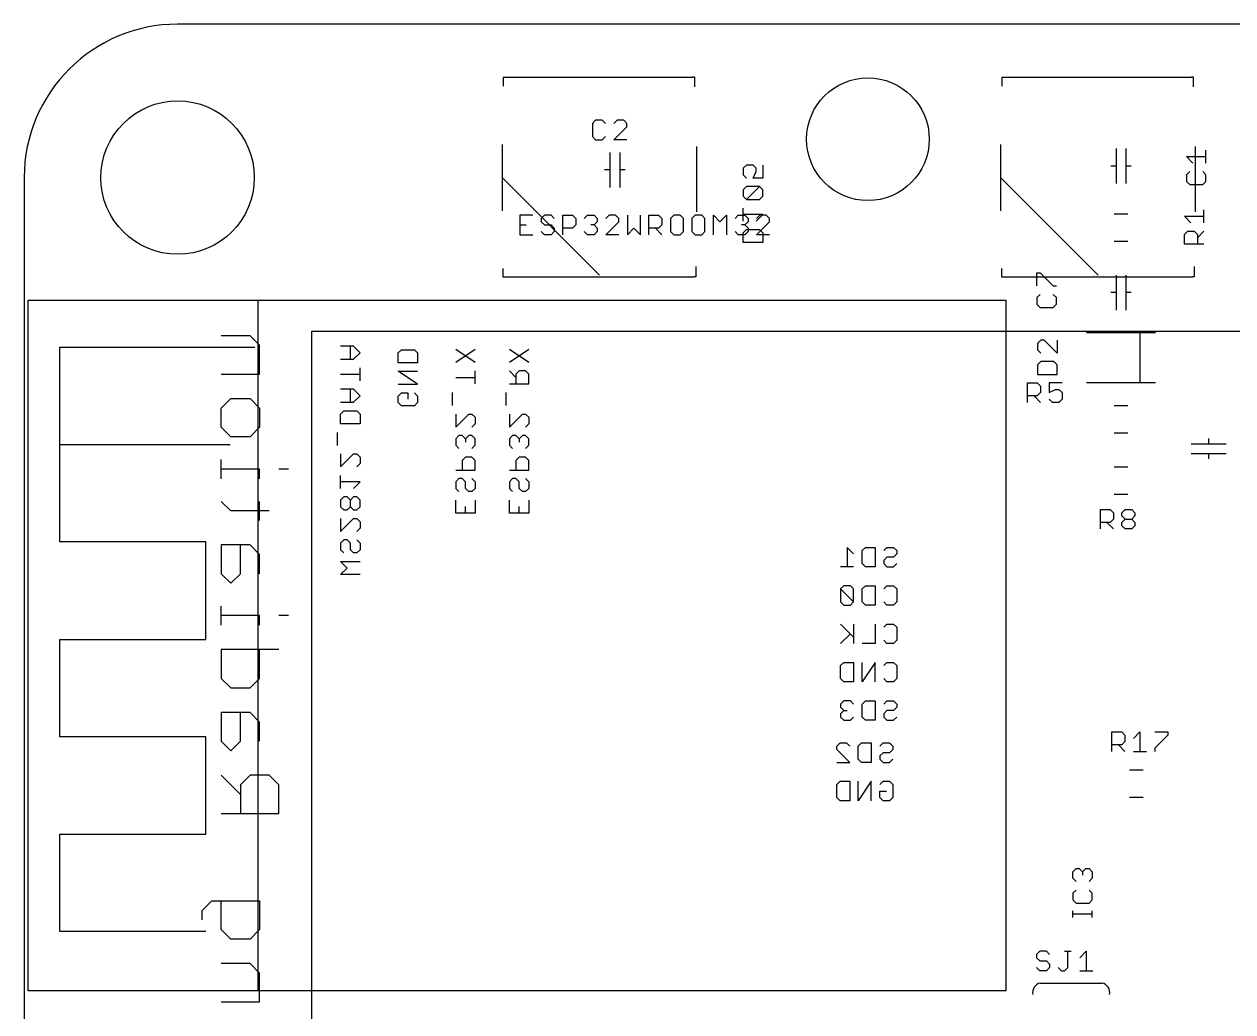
# Model space of a CAD drawing. Extents: x 0 to 95, y -1 to 85.
# Drawn here: x 0 to 31.51, y 59.25 to 85 of the extents above; entities that cross this region are included whole.
import ezdxf

# ---------------------------------------------------------------- set-up
doc = ezdxf.new("R2010")
doc.units = 0
for name, color, linetype in [('20', 178, 'CONTINUOUS'), ('21', 251, 'CONTINUOUS'), ('22', 251, 'CONTINUOUS'), ('25', 251, 'CONTINUOUS'), ('26', 251, 'CONTINUOUS')]:
    doc.layers.add(name, color=color, linetype=linetype)

msp = doc.modelspace()

# ---------------------------------------------------------------- linework, layer by layer
at = {"layer": '20'}
for p, q in [((91, 85), (4, 85)), ((0, 81), (0, 9))]:
    msp.add_line(p, q, dxfattribs=at)
for centre, radius in [((22, 82), 1.6), ((4, 81), 2)]:
    msp.add_circle(centre, radius, dxfattribs=at)
msp.add_arc((4, 81), 4, 90, 180, dxfattribs=at)
at = {"layer": '21'}
for p, q in [((15.273, 81.6572), (15.273, 81.2)), ((15.527, 81.6572), (15.527, 81.2)), ((28.473, 81.7572), (28.473, 81.3)), ((28.727, 81.7572), (28.727, 81.3)), ((15.273, 81.2), (15.1333, 81.2)), ((15.273, 81.2), (15.273, 80.7428)), ((15.527, 81.2), (15.527, 80.7428)), ((15.6667, 81.2), (15.527, 81.2)), ((28.473, 81.3), (28.3333, 81.3)), ((28.473, 81.3), (28.473, 80.8428)), ((28.727, 81.3), (28.727, 80.8428)), ((28.8667, 81.3), (28.727, 81.3)), ((28.4222, 80.0556), (28.7778, 80.0556)), ((28.4222, 79.3444), (28.7778, 79.3444)), ((28.473, 78.4572), (28.473, 78)), ((28.727, 78.4572), (28.727, 78)), ((28.473, 78), (28.3333, 78)), ((28.473, 78), (28.473, 77.5428)), ((28.727, 78), (28.727, 77.5428)), ((28.8667, 78), (28.727, 78)), ((0.1, 59.8), (0.1, 77.8)), ((0.1, 77.8), (6.1, 77.8)), ((6.1, 77.8), (25.6, 77.8)), ((6.1, 59.8), (6.1, 77.8)), ((25.6, 59.8), (25.6, 77.8)), ((29.1, 76.95), (27.7, 76.95)), ((29.5, 76.95), (29.1, 76.95)), ((29.1, 75.65), (29.1, 76.95)), ((0.93, 74.04), (0.93, 76.58)), ((0.93, 76.58), (6.01, 76.58)), ((29.1, 75.65), (27.7, 75.65)), ((29.5, 75.65), (29.1, 75.65)), ((28.4222, 75.0556), (28.7778, 75.0556)), ((28.4222, 74.3444), (28.7778, 74.3444)), ((30.4252, 74.0614), (30.8824, 74.0614)), ((30.8824, 74.2011), (30.8824, 74.0614)), ((30.8824, 74.0614), (31.3396, 74.0614)), ((0.93, 71.5), (0.93, 74.04)), ((0.93, 74.04), (5.375, 74.04)), ((30.4252, 73.8074), (30.8824, 73.8074)), ((30.8824, 73.8074), (31.3396, 73.8074)), ((30.8824, 73.8074), (30.8824, 73.6677)), ((28.4222, 73.4556), (28.7778, 73.4556)), ((28.4222, 72.7444), (28.7778, 72.7444)), ((4.74, 71.5), (0.93, 71.5)), ((4.74, 68.96), (4.74, 71.5)), ((0.93, 66.42), (0.93, 68.96)), ((0.93, 68.96), (4.74, 68.96)), ((4.74, 66.42), (0.93, 66.42)), ((4.74, 63.88), (4.74, 66.42)), ((28.8222, 65.5556), (29.1778, 65.5556)), ((28.8222, 64.8444), (29.1778, 64.8444)), ((0.93, 61.34), (0.93, 63.88)), ((0.93, 63.88), (4.74, 63.88)), ((4.74, 61.34), (0.93, 61.34)), ((26.5, 60), (28.1, 60)), ((6.1, 59.8), (0.1, 59.8)), ((25.6, 59.8), (6.1, 59.8))]:
    msp.add_line(p, q, dxfattribs=at)
for centre, start, end in [((26.55, 59.75), 101.3099, 191.3099), ((28.05, 59.75), 348.6901, 78.6901)]:
    msp.add_arc(centre, 0.255, start, end, dxfattribs=at)
at = {"layer": '22'}
for p, q in [((17.4384, 83.6111), (12.4879, 83.6111)), ((12.4879, 83.6111), (12.4879, 83.38)), ((17.4892, 83.6162), (17.4384, 83.6162)), ((17.4384, 83.6162), (17.4384, 83.6111)), ((17.4892, 83.3622), (17.4892, 83.6162)), ((30.4384, 83.6111), (25.4879, 83.6111)), ((25.4879, 83.6111), (25.4879, 83.38)), ((30.4892, 83.6162), (30.4384, 83.6162)), ((30.4384, 83.6162), (30.4384, 83.6111)), ((30.4892, 83.3622), (30.4892, 83.6162)), ((12.46, 81.8636), (12.46, 81)), ((17.54, 80.111), (17.54, 81.8128)), ((25.46, 81.8636), (25.46, 81)), ((30.54, 80.111), (30.54, 81.8128)), ((12.46, 81), (12.46, 80.1364)), ((12.46, 81), (15, 78.46)), ((25.46, 81), (25.46, 80.1364)), ((25.46, 81), (28, 78.46)), ((12.4905, 78.4067), (12.4905, 78.6327)), ((17.5095, 78.681), (17.5095, 78.4092)), ((25.4905, 78.4067), (25.4905, 78.6327)), ((30.5095, 78.681), (30.5095, 78.4092)), ((17.4587, 78.4067), (12.4905, 78.4067)), ((17.5095, 78.4092), (17.4587, 78.4092)), ((17.4587, 78.4092), (17.4587, 78.4067)), ((30.4587, 78.4067), (25.4905, 78.4067)), ((30.5095, 78.4092), (30.4587, 78.4092)), ((30.4587, 78.4092), (30.4587, 78.4067)), ((7.5, 40), (7.5, 77)), ((7.5, 77), (87.6, 77)), ((5.8896, 76.8784), (5.1397, 76.8784)), ((6.1396, 76.6284), (5.8896, 76.8784)), ((6.1396, 75.8785), (6.1396, 76.6284)), ((8.5898, 76.6029), (8.2508, 76.6029)), ((8.505, 76.2639), (8.505, 76.6029)), ((8.7592, 76.4334), (8.5898, 76.6029)), ((8.2508, 76.2639), (8.5898, 76.2639)), ((8.5898, 76.2639), (8.7592, 76.4334)), ((9.7508, 76.4276), (9.8355, 76.5124)), ((9.7508, 76.1734), (9.7508, 76.4276)), ((9.8355, 76.5124), (10.1745, 76.5124)), ((10.1745, 76.5124), (10.2592, 76.4276)), ((10.2592, 76.4276), (10.2592, 76.1734)), ((11.7592, 76.18), (11.2508, 76.5189)), ((11.7592, 76.5189), (11.2508, 76.18)), ((13.1592, 76.18), (12.6508, 76.5189)), ((13.1592, 76.5189), (12.6508, 76.18)), ((8.7592, 75.7026), (8.7592, 76.0415)), ((10.2592, 76.1734), (9.7508, 76.1734)), ((10.2592, 75.6121), (9.7508, 75.9511)), ((9.7508, 75.9511), (10.2592, 75.9511)), ((11.7592, 75.6187), (11.7592, 75.9576)), ((12.8203, 75.7881), (12.6508, 75.9576)), ((12.905, 75.9576), (12.8203, 75.8729)), ((13.0745, 75.9576), (12.905, 75.9576)), ((13.1592, 75.8729), (13.0745, 75.9576)), ((5.1397, 75.8785), (6.1396, 75.8785)), ((8.2508, 75.8721), (8.7592, 75.8721)), ((11.2508, 75.7881), (11.7592, 75.7881)), ((12.8203, 75.8729), (12.8203, 75.6187)), ((13.1592, 75.6187), (13.1592, 75.8729)), ((8.5898, 75.4802), (8.2508, 75.4802)), ((8.505, 75.1413), (8.505, 75.4802)), ((8.7592, 75.3108), (8.5898, 75.4802)), ((9.7508, 75.6121), (10.2592, 75.6121)), ((9.7508, 75.305), (9.8355, 75.3898)), ((9.8355, 75.3898), (10.005, 75.3898)), ((10.005, 75.3898), (10.005, 75.2203)), ((10.1745, 75.3898), (10.2592, 75.305)), ((11.1661, 75.0573), (11.1661, 75.3963)), ((12.5661, 75.0573), (12.5661, 75.3963)), ((12.6508, 75.6187), (13.1592, 75.6187)), ((5.1397, 74.9913), (5.3897, 75.2412)), ((5.3897, 75.2412), (5.8896, 75.2412)), ((5.8896, 75.2412), (6.1396, 74.9913)), ((8.2508, 75.1413), (8.5898, 75.1413)), ((8.5898, 75.1413), (8.7592, 75.3108)), ((9.7508, 75.1355), (9.7508, 75.305)), ((9.8355, 75.0508), (9.7508, 75.1355)), ((10.1745, 75.0508), (9.8355, 75.0508)), ((10.2592, 75.1355), (10.1745, 75.0508)), ((10.2592, 75.305), (10.2592, 75.1355)), ((5.1397, 74.4913), (5.1397, 74.9913)), ((6.1396, 74.9913), (6.1396, 74.4913)), ((8.2508, 74.8342), (8.3355, 74.9189)), ((8.2508, 74.58), (8.2508, 74.8342)), ((8.3355, 74.9189), (8.6745, 74.9189)), ((8.6745, 74.9189), (8.7592, 74.8342)), ((8.7592, 74.8342), (8.7592, 74.58)), ((11.2508, 74.835), (11.2508, 74.496)), ((11.2508, 74.496), (11.5898, 74.835)), ((11.5898, 74.835), (11.6745, 74.835)), ((11.6745, 74.835), (11.7592, 74.7503)), ((11.7592, 74.7503), (11.7592, 74.5808)), ((12.6508, 74.835), (12.6508, 74.496)), ((12.6508, 74.496), (12.9898, 74.835)), ((12.9898, 74.835), (13.0745, 74.835)), ((13.0745, 74.835), (13.1592, 74.7503)), ((13.1592, 74.7503), (13.1592, 74.5808)), ((5.3897, 74.2413), (5.1397, 74.4913)), ((6.1396, 74.4913), (5.8896, 74.2413)), ((8.7592, 74.58), (8.2508, 74.58)), ((11.7592, 74.5808), (11.6745, 74.496)), ((13.1592, 74.5808), (13.0745, 74.496)), ((5.8896, 74.2413), (5.3897, 74.2413)), ((8.1661, 74.0187), (8.1661, 74.3576)), ((11.3355, 74.2737), (11.2508, 74.1889)), ((11.2508, 74.1889), (11.2508, 74.0195)), ((11.4203, 74.2737), (11.3355, 74.2737)), ((11.505, 74.1889), (11.4203, 74.2737)), ((11.5898, 74.2737), (11.505, 74.1889)), ((11.505, 74.1889), (11.505, 74.1042)), ((11.6745, 74.2737), (11.5898, 74.2737)), ((11.7592, 74.1889), (11.6745, 74.2737)), ((11.7592, 74.0195), (11.7592, 74.1889)), ((12.7355, 74.2737), (12.6508, 74.1889)), ((12.6508, 74.1889), (12.6508, 74.0195)), ((12.8203, 74.2737), (12.7355, 74.2737)), ((12.905, 74.1889), (12.8203, 74.2737)), ((12.9898, 74.2737), (12.905, 74.1889)), ((12.905, 74.1889), (12.905, 74.1042)), ((13.0745, 74.2737), (12.9898, 74.2737)), ((13.1592, 74.1889), (13.0745, 74.2737)), ((13.1592, 74.0195), (13.1592, 74.1889)), ((8.2508, 73.7963), (8.2508, 73.4573)), ((8.2508, 73.4573), (8.5898, 73.7963)), ((8.5898, 73.7963), (8.6745, 73.7963)), ((8.6745, 73.7963), (8.7592, 73.7116)), ((11.2508, 74.0195), (11.3355, 73.9347)), ((11.6745, 73.9347), (11.7592, 74.0195)), ((12.6508, 74.0195), (12.7355, 73.9347)), ((13.0745, 73.9347), (13.1592, 74.0195)), ((5.1397, 73.1499), (5.1397, 73.6498)), ((8.7592, 73.5421), (8.6745, 73.4573)), ((8.7592, 73.7116), (8.7592, 73.5421)), ((11.505, 73.7124), (11.4203, 73.6276)), ((11.4203, 73.6276), (11.4203, 73.3734)), ((11.6745, 73.7124), (11.505, 73.7124)), ((11.7592, 73.6276), (11.6745, 73.7124)), ((11.7592, 73.3734), (11.7592, 73.6276)), ((12.905, 73.7124), (12.8203, 73.6276)), ((12.8203, 73.6276), (12.8203, 73.3734)), ((13.0745, 73.7124), (12.905, 73.7124)), ((13.1592, 73.6276), (13.0745, 73.7124)), ((13.1592, 73.3734), (13.1592, 73.6276)), ((6.1396, 73.3999), (5.1397, 73.3999)), ((6.1396, 73.1499), (6.1396, 73.3999)), ((6.8896, 73.3999), (6.6396, 73.3999)), ((8.2508, 72.896), (8.2508, 73.235)), ((11.2508, 73.3734), (11.7592, 73.3734)), ((11.3355, 73.1511), (11.2508, 73.0663)), ((11.4203, 73.1511), (11.3355, 73.1511)), ((11.505, 73.0663), (11.4203, 73.1511)), ((11.6745, 73.1511), (11.7592, 73.0663)), ((12.6508, 73.3734), (13.1592, 73.3734)), ((12.7355, 73.1511), (12.6508, 73.0663)), ((12.8203, 73.1511), (12.7355, 73.1511)), ((12.905, 73.0663), (12.8203, 73.1511)), ((13.0745, 73.1511), (13.1592, 73.0663)), ((8.7592, 73.0655), (8.2508, 73.0655)), ((8.5898, 72.896), (8.7592, 73.0655)), ((11.2508, 73.0663), (11.2508, 72.8968)), ((11.2508, 72.8968), (11.3355, 72.8121)), ((11.505, 72.8968), (11.505, 73.0663)), ((11.5898, 72.8121), (11.505, 72.8968)), ((11.6745, 72.8121), (11.5898, 72.8121)), ((11.7592, 72.8968), (11.6745, 72.8121)), ((11.7592, 73.0663), (11.7592, 72.8968)), ((12.6508, 73.0663), (12.6508, 72.8968)), ((12.6508, 72.8968), (12.7355, 72.8121)), ((12.905, 72.8968), (12.905, 73.0663)), ((12.9898, 72.8121), (12.905, 72.8968)), ((13.0745, 72.8121), (12.9898, 72.8121)), ((13.1592, 72.8968), (13.0745, 72.8121)), ((13.1592, 73.0663), (13.1592, 72.8968)), ((5.3897, 72.3084), (5.1397, 72.5584)), ((6.1396, 72.0584), (6.1396, 72.5584)), ((8.3355, 72.6737), (8.2508, 72.5889)), ((8.2508, 72.5889), (8.2508, 72.4195)), ((8.4203, 72.6737), (8.3355, 72.6737)), ((8.505, 72.5889), (8.4203, 72.6737)), ((8.5898, 72.6737), (8.505, 72.5889)), ((8.505, 72.4195), (8.505, 72.5889)), ((8.6745, 72.6737), (8.5898, 72.6737)), ((8.7592, 72.5889), (8.6745, 72.6737)), ((8.7592, 72.4195), (8.7592, 72.5889)), ((11.2508, 72.2508), (11.2508, 72.5898)), ((11.7592, 72.5898), (11.7592, 72.2508)), ((12.6508, 72.2508), (12.6508, 72.5898)), ((13.1592, 72.5898), (13.1592, 72.2508)), ((6.3896, 72.3084), (5.3897, 72.3084)), ((8.2508, 72.4195), (8.3355, 72.3347)), ((8.3355, 72.3347), (8.4203, 72.3347)), ((8.4203, 72.3347), (8.505, 72.4195)), ((8.505, 72.4195), (8.5898, 72.3347)), ((8.5898, 72.3347), (8.6745, 72.3347)), ((8.6745, 72.3347), (8.7592, 72.4195)), ((11.7592, 72.2508), (11.2508, 72.2508)), ((11.505, 72.2508), (11.505, 72.4203)), ((13.1592, 72.2508), (12.6508, 72.2508)), ((12.905, 72.2508), (12.905, 72.4203)), ((8.2508, 72.1124), (8.2508, 71.7734)), ((8.2508, 71.7734), (8.5898, 72.1124)), ((8.5898, 72.1124), (8.6745, 72.1124)), ((8.6745, 72.1124), (8.7592, 72.0276)), ((8.7592, 71.8582), (8.6745, 71.7734)), ((8.7592, 72.0276), (8.7592, 71.8582)), ((8.3355, 71.5511), (8.2508, 71.4663)), ((8.4203, 71.5511), (8.3355, 71.5511)), ((8.505, 71.4663), (8.4203, 71.5511)), ((8.6745, 71.5511), (8.7592, 71.4663)), ((5.8896, 71.4212), (5.1397, 71.4212)), ((5.1397, 71.4212), (5.1397, 70.6713)), ((5.6397, 70.6713), (5.6397, 71.4212)), ((6.1396, 71.1712), (5.8896, 71.4212)), ((8.2508, 71.4663), (8.2508, 71.2968)), ((8.2508, 71.2968), (8.3355, 71.2121)), ((8.505, 71.2968), (8.505, 71.4663)), ((8.5898, 71.2121), (8.505, 71.2968)), ((8.7592, 71.2968), (8.6745, 71.2121)), ((8.7592, 71.4663), (8.7592, 71.2968)), ((21.6266, 71.1898), (21.4571, 71.3592)), ((21.4571, 71.3592), (21.4571, 70.8508)), ((21.8489, 71.2745), (21.9337, 71.3592)), ((21.8489, 70.9355), (21.8489, 71.2745)), ((21.9337, 71.3592), (22.1879, 71.3592)), ((22.1879, 71.3592), (22.1879, 70.8508)), ((22.4102, 71.2745), (22.495, 71.3592)), ((22.495, 71.3592), (22.6645, 71.3592)), ((22.6645, 71.3592), (22.7492, 71.2745)), ((22.7492, 71.2745), (22.7492, 71.1898)), ((6.1396, 70.6713), (6.1396, 71.1712)), ((8.4203, 70.8203), (8.2508, 70.9898)), ((8.2508, 70.9898), (8.7592, 70.9898)), ((8.6745, 71.2121), (8.5898, 71.2121)), ((21.9337, 70.8508), (21.8489, 70.9355)), ((22.495, 71.105), (22.4102, 71.0203)), ((22.4102, 71.0203), (22.4102, 70.9355)), ((22.4102, 70.9355), (22.495, 70.8508)), ((22.6645, 71.105), (22.495, 71.105)), ((22.7492, 71.1898), (22.6645, 71.105)), ((22.6645, 70.8508), (22.7492, 70.9355)), ((5.1397, 70.6713), (5.3897, 70.4213)), ((5.3897, 70.4213), (5.6397, 70.6713)), ((8.2508, 70.6508), (8.4203, 70.8203)), ((8.7592, 70.6508), (8.2508, 70.6508)), ((21.6266, 70.8508), (21.2876, 70.8508)), ((22.1879, 70.8508), (21.9337, 70.8508)), ((22.495, 70.8508), (22.6645, 70.8508)), ((21.3724, 70.3592), (21.2876, 70.2745)), ((21.5418, 70.3592), (21.3724, 70.3592)), ((21.6266, 70.2745), (21.5418, 70.3592)), ((21.8489, 70.2745), (21.9337, 70.3592)), ((21.9337, 70.3592), (22.1879, 70.3592)), ((22.1879, 70.3592), (22.1879, 69.8508)), ((22.4102, 70.2745), (22.495, 70.3592)), ((22.495, 70.3592), (22.6645, 70.3592)), ((22.6645, 70.3592), (22.7492, 70.2745)), ((21.2876, 70.2745), (21.2876, 69.9355)), ((21.6266, 69.9355), (21.2876, 70.2745)), ((21.6266, 69.9355), (21.6266, 70.2745)), ((21.8489, 69.9355), (21.8489, 70.2745)), ((22.7492, 70.2745), (22.7492, 69.9355)), ((5.1397, 69.3298), (5.1397, 69.8298)), ((21.2876, 69.9355), (21.3724, 69.8508)), ((21.3724, 69.8508), (21.5418, 69.8508)), ((21.5418, 69.8508), (21.6266, 69.9355)), ((21.9337, 69.8508), (21.8489, 69.9355)), ((22.1879, 69.8508), (21.9337, 69.8508)), ((22.495, 69.8508), (22.4102, 69.9355)), ((22.6645, 69.8508), (22.495, 69.8508)), ((22.7492, 69.9355), (22.6645, 69.8508)), ((6.1396, 69.5798), (5.1397, 69.5798)), ((6.1396, 69.3298), (6.1396, 69.5798)), ((6.8896, 69.5798), (6.6396, 69.5798)), ((21.6266, 69.0203), (21.2876, 69.3592)), ((21.6266, 69.3592), (21.6266, 68.8508)), ((22.1879, 69.3592), (22.1879, 68.8508)), ((22.4102, 69.2745), (22.495, 69.3592)), ((22.495, 69.3592), (22.6645, 69.3592)), ((22.6645, 69.3592), (22.7492, 69.2745)), ((21.5418, 69.105), (21.2876, 68.8508)), ((22.7492, 69.2745), (22.7492, 68.9355)), ((22.1879, 68.8508), (21.8489, 68.8508)), ((22.495, 68.8508), (22.4102, 68.9355)), ((22.6645, 68.8508), (22.495, 68.8508)), ((22.7492, 68.9355), (22.6645, 68.8508)), ((6.6396, 68.6926), (5.1397, 68.6926)), ((5.1397, 68.6926), (5.1397, 67.9427)), ((6.1396, 67.9427), (6.1396, 68.6926)), ((21.2876, 68.2745), (21.3724, 68.3592)), ((21.2876, 67.9355), (21.2876, 68.2745)), ((21.3724, 68.3592), (21.6266, 68.3592)), ((21.6266, 68.3592), (21.6266, 67.8508)), ((22.1879, 68.3592), (21.8489, 67.8508)), ((21.8489, 67.8508), (21.8489, 68.3592)), ((22.1879, 67.8508), (22.1879, 68.3592)), ((22.4102, 68.2745), (22.495, 68.3592)), ((22.495, 68.3592), (22.6645, 68.3592)), ((22.6645, 68.3592), (22.7492, 68.2745)), ((22.7492, 68.2745), (22.7492, 67.9355)), ((5.1397, 67.9427), (5.3897, 67.6927)), ((5.8896, 67.6927), (6.1396, 67.9427)), ((21.3724, 67.8508), (21.2876, 67.9355)), ((21.6266, 67.8508), (21.3724, 67.8508)), ((22.495, 67.8508), (22.4102, 67.9355)), ((22.6645, 67.8508), (22.495, 67.8508)), ((22.7492, 67.9355), (22.6645, 67.8508)), ((5.3897, 67.6927), (5.8896, 67.6927)), ((21.3724, 67.3592), (21.2876, 67.2745)), ((21.2876, 67.2745), (21.2876, 67.1898)), ((21.2876, 67.1898), (21.3724, 67.105)), ((21.5418, 67.3592), (21.3724, 67.3592)), ((21.6266, 67.2745), (21.5418, 67.3592)), ((21.8489, 67.2745), (21.9337, 67.3592)), ((21.8489, 66.9355), (21.8489, 67.2745)), ((21.9337, 67.3592), (22.1879, 67.3592)), ((22.1879, 67.3592), (22.1879, 66.8508)), ((22.4102, 67.2745), (22.495, 67.3592)), ((22.495, 67.3592), (22.6645, 67.3592)), ((22.6645, 67.3592), (22.7492, 67.2745)), ((22.7492, 67.1898), (22.6645, 67.105)), ((22.7492, 67.2745), (22.7492, 67.1898)), ((5.8896, 67.0554), (5.1397, 67.0554)), ((5.1397, 67.0554), (5.1397, 66.3055)), ((5.6397, 66.3055), (5.6397, 67.0554)), ((6.1396, 66.8055), (5.8896, 67.0554)), ((21.3724, 67.105), (21.2876, 67.0203)), ((21.2876, 67.0203), (21.2876, 66.9355)), ((21.2876, 66.9355), (21.3724, 66.8508)), ((21.3724, 67.105), (21.4571, 67.105)), ((21.3724, 66.8508), (21.5418, 66.8508)), ((21.5418, 66.8508), (21.6266, 66.9355)), ((21.9337, 66.8508), (21.8489, 66.9355)), ((22.1879, 66.8508), (21.9337, 66.8508)), ((22.495, 67.105), (22.4102, 67.0203)), ((22.4102, 67.0203), (22.4102, 66.9355)), ((22.4102, 66.9355), (22.495, 66.8508)), ((22.6645, 67.105), (22.495, 67.105)), ((22.495, 66.8508), (22.6645, 66.8508)), ((22.6645, 66.8508), (22.7492, 66.9355)), ((6.1396, 66.3055), (6.1396, 66.8055)), ((5.1397, 66.3055), (5.3897, 66.0555)), ((5.3897, 66.0555), (5.6397, 66.3055)), ((21.1876, 66.1745), (21.2724, 66.2592)), ((21.2724, 66.2592), (21.4418, 66.2592)), ((21.4418, 66.2592), (21.5266, 66.1745)), ((21.7489, 66.1745), (21.8337, 66.2592)), ((21.8337, 66.2592), (22.0879, 66.2592)), ((22.0879, 66.2592), (22.0879, 65.7508)), ((22.3102, 66.1745), (22.395, 66.2592)), ((22.395, 66.2592), (22.5645, 66.2592)), ((22.5645, 66.2592), (22.6492, 66.1745)), ((21.1876, 66.0898), (21.1876, 66.1745)), ((21.5266, 65.7508), (21.1876, 66.0898)), ((21.7489, 65.8355), (21.7489, 66.1745)), ((22.395, 66.005), (22.3102, 65.9203)), ((22.3102, 65.9203), (22.3102, 65.8355)), ((22.5645, 66.005), (22.395, 66.005)), ((22.6492, 66.0898), (22.5645, 66.005)), ((22.6492, 66.1745), (22.6492, 66.0898)), ((21.1876, 65.7508), (21.5266, 65.7508)), ((21.8337, 65.7508), (21.7489, 65.8355)), ((22.0879, 65.7508), (21.8337, 65.7508)), ((22.3102, 65.8355), (22.395, 65.7508)), ((22.395, 65.7508), (22.5645, 65.7508)), ((22.5645, 65.7508), (22.6492, 65.8355)), ((5.6397, 64.9183), (5.1397, 65.4183)), ((5.8896, 65.4183), (5.6397, 65.1683)), ((6.3896, 65.4183), (5.8896, 65.4183)), ((6.6396, 65.1683), (6.3896, 65.4183)), ((21.1876, 65.1745), (21.2724, 65.2592)), ((21.2724, 65.2592), (21.5266, 65.2592)), ((21.5266, 65.2592), (21.5266, 64.7508)), ((22.0879, 65.2592), (21.7489, 64.7508)), ((21.7489, 64.7508), (21.7489, 65.2592)), ((22.0879, 64.7508), (22.0879, 65.2592)), ((22.3102, 65.1745), (22.395, 65.2592)), ((22.395, 65.2592), (22.5645, 65.2592)), ((22.5645, 65.2592), (22.6492, 65.1745)), ((5.6397, 65.1683), (5.6397, 64.4184)), ((6.6396, 64.4184), (6.6396, 65.1683)), ((21.1876, 64.8355), (21.1876, 65.1745)), ((22.3102, 64.8355), (22.3102, 65.005)), ((22.3102, 65.005), (22.4797, 65.005)), ((22.6492, 65.1745), (22.6492, 64.8355)), ((21.2724, 64.7508), (21.1876, 64.8355)), ((21.5266, 64.7508), (21.2724, 64.7508)), ((22.395, 64.7508), (22.3102, 64.8355)), ((22.5645, 64.7508), (22.395, 64.7508)), ((22.6492, 64.8355), (22.5645, 64.7508)), ((5.1397, 64.4184), (6.6396, 64.4184)), ((4.6397, 61.894), (4.8897, 62.144)), ((4.8897, 62.144), (6.1396, 62.144)), ((5.1397, 61.394), (5.1397, 62.144)), ((6.1396, 62.144), (6.1396, 61.394)), ((4.6397, 61.644), (4.6397, 61.894)), ((5.3897, 61.1441), (5.1397, 61.394)), ((5.8896, 61.1441), (5.3897, 61.1441)), ((6.1396, 61.394), (5.8896, 61.1441)), ((5.8896, 60.5068), (5.1397, 60.5068)), ((6.1396, 60.2568), (5.8896, 60.5068)), ((6.1396, 59.5069), (6.1396, 60.2568)), ((5.1397, 59.5069), (6.1396, 59.5069))]:
    msp.add_line(p, q, dxfattribs=at)
at = {"layer": '25'}
for p, q in [((14.9005, 82.4942), (14.8158, 82.4095)), ((14.8158, 82.4095), (14.8158, 82.0705)), ((15.07, 82.4942), (14.9005, 82.4942)), ((15.1548, 82.4095), (15.07, 82.4942)), ((15.4618, 82.4942), (15.3771, 82.4095)), ((15.3771, 81.9858), (15.7161, 82.3248)), ((15.6313, 82.4942), (15.4618, 82.4942)), ((15.7161, 82.4095), (15.6313, 82.4942)), ((15.7161, 82.3248), (15.7161, 82.4095)), ((14.8158, 82.0705), (14.9005, 81.9858)), ((14.9005, 81.9858), (15.07, 81.9858)), ((15.07, 81.9858), (15.1548, 82.0705)), ((15.7161, 81.9858), (15.3771, 81.9858)), ((30.8142, 81.3771), (30.8142, 81.7161)), ((30.4752, 81.3771), (30.3058, 81.5466)), ((30.3058, 81.5466), (30.8142, 81.5466)), ((30.3905, 81.1548), (30.3058, 81.07)), ((30.3058, 81.07), (30.3058, 80.9005)), ((30.8142, 81.07), (30.7295, 81.1548)), ((30.8142, 80.9005), (30.8142, 81.07)), ((30.3058, 80.9005), (30.3905, 80.8158)), ((30.3905, 80.8158), (30.7295, 80.8158)), ((30.7295, 80.8158), (30.8142, 80.9005)), ((30.7602, 79.8231), (30.7602, 80.1621)), ((13.2598, 80.0192), (12.9208, 80.0192)), ((12.9208, 80.0192), (12.9208, 79.5108)), ((12.9208, 79.765), (13.0903, 79.765)), ((13.5668, 80.0192), (13.4821, 79.9345)), ((13.4821, 79.9345), (13.4821, 79.8498)), ((13.4821, 79.8498), (13.5668, 79.765)), ((13.7363, 80.0192), (13.5668, 80.0192)), ((13.5668, 79.765), (13.7363, 79.765)), ((13.8211, 79.9345), (13.7363, 80.0192)), ((13.7363, 79.765), (13.8211, 79.6803)), ((14.0434, 79.5108), (14.0434, 80.0192)), ((14.0434, 80.0192), (14.2976, 80.0192)), ((14.2976, 80.0192), (14.3824, 79.9345)), ((14.3824, 79.765), (14.2976, 79.6803)), ((14.3824, 79.9345), (14.3824, 79.765)), ((14.6047, 79.9345), (14.6895, 80.0192)), ((14.6895, 80.0192), (14.8589, 80.0192)), ((14.8589, 79.765), (14.7742, 79.765)), ((14.8589, 80.0192), (14.9437, 79.9345)), ((14.9437, 79.8498), (14.8589, 79.765)), ((14.8589, 79.765), (14.9437, 79.6803)), ((14.9437, 79.9345), (14.9437, 79.8498)), ((15.2508, 80.0192), (15.166, 79.9345)), ((15.166, 79.5108), (15.505, 79.8498)), ((15.4203, 80.0192), (15.2508, 80.0192)), ((15.505, 79.9345), (15.4203, 80.0192)), ((15.505, 79.8498), (15.505, 79.9345)), ((15.7273, 80.0192), (15.7273, 79.5108)), ((16.0663, 79.5108), (16.0663, 80.0192)), ((16.2887, 79.5108), (16.2887, 80.0192)), ((16.2887, 80.0192), (16.5429, 80.0192)), ((16.5429, 80.0192), (16.6276, 79.9345)), ((16.6276, 79.765), (16.5429, 79.6803)), ((16.6276, 79.9345), (16.6276, 79.765)), ((16.9347, 80.0192), (16.85, 79.9345)), ((16.85, 79.9345), (16.85, 79.5955)), ((17.1042, 80.0192), (16.9347, 80.0192)), ((17.1889, 79.9345), (17.1042, 80.0192)), ((17.1889, 79.5955), (17.1889, 79.9345)), ((17.496, 80.0192), (17.4113, 79.9345)), ((17.4113, 79.9345), (17.4113, 79.5955)), ((17.6655, 80.0192), (17.496, 80.0192)), ((17.7502, 79.9345), (17.6655, 80.0192)), ((17.7502, 79.5955), (17.7502, 79.9345)), ((17.9726, 79.5108), (17.9726, 80.0192)), ((17.9726, 80.0192), (18.1421, 79.8498)), ((18.1421, 79.8498), (18.3115, 80.0192)), ((18.3115, 80.0192), (18.3115, 79.5108)), ((18.5339, 79.9345), (18.6186, 80.0192)), ((18.6186, 80.0192), (18.7881, 80.0192)), ((18.7881, 79.765), (18.7034, 79.765)), ((18.7881, 80.0192), (18.8728, 79.9345)), ((18.8728, 79.8498), (18.7881, 79.765)), ((18.7881, 79.765), (18.8728, 79.6803)), ((18.8728, 79.9345), (18.8728, 79.8498)), ((19.1799, 80.0192), (19.0952, 79.9345)), ((19.0952, 79.5108), (19.4342, 79.8498)), ((19.3494, 80.0192), (19.1799, 80.0192)), ((19.4342, 79.9345), (19.3494, 80.0192)), ((19.4342, 79.8498), (19.4342, 79.9345)), ((30.4212, 79.8231), (30.2518, 79.9926)), ((30.2518, 79.9926), (30.7602, 79.9926)), ((12.9208, 79.5108), (13.2598, 79.5108)), ((13.5668, 79.5108), (13.4821, 79.5955)), ((13.7363, 79.5108), (13.5668, 79.5108)), ((13.8211, 79.5955), (13.7363, 79.5108)), ((13.8211, 79.6803), (13.8211, 79.5955)), ((14.2976, 79.6803), (14.0434, 79.6803)), ((14.6895, 79.5108), (14.6047, 79.5955)), ((14.8589, 79.5108), (14.6895, 79.5108)), ((14.9437, 79.5955), (14.8589, 79.5108)), ((14.9437, 79.6803), (14.9437, 79.5955)), ((15.505, 79.5108), (15.166, 79.5108)), ((15.7273, 79.5108), (15.8968, 79.6803)), ((15.8968, 79.6803), (16.0663, 79.5108)), ((16.5429, 79.6803), (16.2887, 79.6803)), ((16.4581, 79.6803), (16.6276, 79.5108)), ((16.85, 79.5955), (16.9347, 79.5108)), ((16.9347, 79.5108), (17.1042, 79.5108)), ((17.1042, 79.5108), (17.1889, 79.5955)), ((17.4113, 79.5955), (17.496, 79.5108)), ((17.496, 79.5108), (17.6655, 79.5108)), ((17.6655, 79.5108), (17.7502, 79.5955)), ((18.6186, 79.5108), (18.5339, 79.5955)), ((18.7881, 79.5108), (18.6186, 79.5108)), ((18.8728, 79.5955), (18.7881, 79.5108)), ((18.8728, 79.6803), (18.8728, 79.5955)), ((19.4342, 79.5108), (19.0952, 79.5108)), ((30.2518, 79.516), (30.3365, 79.6008)), ((30.2518, 79.2618), (30.2518, 79.516)), ((30.3365, 79.6008), (30.506, 79.6008)), ((30.506, 79.6008), (30.5907, 79.516)), ((30.5907, 79.4313), (30.7602, 79.6008)), ((30.5907, 79.516), (30.5907, 79.2618)), ((30.7602, 79.2618), (30.2518, 79.2618)), ((26.4058, 78.1771), (26.4058, 78.5161)), ((26.4058, 78.5161), (26.4905, 78.5161)), ((26.4905, 78.5161), (26.8295, 78.1771)), ((26.8295, 78.1771), (26.9142, 78.1771)), ((26.4905, 77.9548), (26.4058, 77.87)), ((26.4058, 77.87), (26.4058, 77.7005)), ((26.9142, 77.87), (26.8295, 77.9548)), ((26.9142, 77.7005), (26.9142, 77.87)), ((26.4058, 77.7005), (26.4905, 77.6158)), ((26.4905, 77.6158), (26.8295, 77.6158)), ((26.8295, 77.6158), (26.9142, 77.7005)), ((26.5095, 76.7621), (26.4248, 76.6773)), ((26.4248, 76.6773), (26.4248, 76.5078)), ((26.5942, 76.7621), (26.5095, 76.7621)), ((26.9332, 76.4231), (26.5942, 76.7621)), ((26.9332, 76.7621), (26.9332, 76.4231)), ((26.4248, 76.5078), (26.5095, 76.4231)), ((26.5095, 76.2008), (26.4248, 76.116)), ((26.4248, 76.116), (26.4248, 75.8618)), ((26.8485, 76.2008), (26.5095, 76.2008)), ((26.9332, 76.116), (26.8485, 76.2008)), ((26.9332, 75.8618), (26.9332, 76.116)), ((26.1618, 75.1398), (26.1618, 75.6482)), ((26.1618, 75.6482), (26.416, 75.6482)), ((26.416, 75.6482), (26.5008, 75.5635)), ((26.4248, 75.8618), (26.9332, 75.8618)), ((27.0621, 75.6482), (26.7231, 75.6482)), ((26.7231, 75.6482), (26.7231, 75.394)), ((26.5008, 75.394), (26.416, 75.3093)), ((26.5008, 75.5635), (26.5008, 75.394)), ((26.7231, 75.394), (26.8926, 75.4788)), ((26.8926, 75.4788), (26.9773, 75.4788)), ((26.9773, 75.4788), (27.0621, 75.394)), ((27.0621, 75.394), (27.0621, 75.2245)), ((26.416, 75.3093), (26.1618, 75.3093)), ((26.3313, 75.3093), (26.5008, 75.1398)), ((26.8078, 75.1398), (26.7231, 75.2245)), ((26.9773, 75.1398), (26.8078, 75.1398)), ((27.0621, 75.2245), (26.9773, 75.1398)), ((28.0618, 71.8398), (28.0618, 72.3482)), ((28.0618, 72.3482), (28.316, 72.3482)), ((28.316, 72.3482), (28.4008, 72.2635)), ((28.4008, 72.2635), (28.4008, 72.094)), ((28.6231, 72.2635), (28.7078, 72.3482)), ((28.6231, 72.1788), (28.6231, 72.2635)), ((28.7078, 72.094), (28.6231, 72.1788)), ((28.7078, 72.3482), (28.8773, 72.3482)), ((28.8773, 72.3482), (28.9621, 72.2635)), ((28.9621, 72.1788), (28.8773, 72.094)), ((28.9621, 72.2635), (28.9621, 72.1788)), ((28.316, 72.0093), (28.0618, 72.0093)), ((28.2313, 72.0093), (28.4008, 71.8398)), ((28.4008, 72.094), (28.316, 72.0093)), ((28.6231, 72.0093), (28.7078, 72.094)), ((28.6231, 71.9245), (28.6231, 72.0093)), ((28.7078, 71.8398), (28.6231, 71.9245)), ((28.7078, 72.094), (28.8773, 72.094)), ((28.8773, 72.094), (28.9621, 72.0093)), ((28.9621, 71.9245), (28.8773, 71.8398)), ((28.9621, 72.0093), (28.9621, 71.9245)), ((28.8773, 71.8398), (28.7078, 71.8398)), ((28.3618, 66.0398), (28.3618, 66.5482)), ((28.3618, 66.5482), (28.616, 66.5482)), ((28.616, 66.5482), (28.7008, 66.4635)), ((28.9231, 66.3788), (29.0926, 66.5482)), ((29.0926, 66.5482), (29.0926, 66.0398)), ((29.4844, 66.5482), (29.8234, 66.5482)), ((29.8234, 66.5482), (29.8234, 66.4635)), ((28.616, 66.2093), (28.3618, 66.2093)), ((28.5313, 66.2093), (28.7008, 66.0398)), ((28.7008, 66.294), (28.616, 66.2093)), ((28.7008, 66.4635), (28.7008, 66.294)), ((29.8234, 66.4635), (29.4844, 66.1245)), ((28.9231, 66.0398), (29.2621, 66.0398)), ((29.4844, 66.1245), (29.4844, 66.0398)), ((27.3408, 62.9005), (27.4255, 62.9853)), ((27.3408, 62.7311), (27.3408, 62.9005)), ((27.4255, 62.6463), (27.3408, 62.7311)), ((27.4255, 62.9853), (27.5102, 62.9853)), ((27.5102, 62.9853), (27.595, 62.9005)), ((27.595, 62.9005), (27.6797, 62.9853)), ((27.595, 62.9005), (27.595, 62.8158)), ((27.6797, 62.9853), (27.7645, 62.9853)), ((27.7645, 62.9853), (27.8492, 62.9005)), ((27.8492, 62.7311), (27.7645, 62.6463)), ((27.8492, 62.9005), (27.8492, 62.7311)), ((27.4255, 62.424), (27.3408, 62.3392)), ((27.8492, 62.3392), (27.7645, 62.424)), ((27.3408, 62.3392), (27.3408, 62.1697)), ((27.3408, 62.1697), (27.4255, 62.085)), ((27.4255, 62.085), (27.7645, 62.085)), ((27.7645, 62.085), (27.8492, 62.1697)), ((27.8492, 62.1697), (27.8492, 62.3392)), ((27.3408, 61.7108), (27.3408, 61.8803)), ((27.8492, 61.7955), (27.3408, 61.7955)), ((27.8492, 61.7108), (27.8492, 61.8803)), ((26.483, 60.8292), (26.3983, 60.7445)), ((26.6525, 60.8292), (26.483, 60.8292)), ((26.7373, 60.7445), (26.6525, 60.8292)), ((27.1291, 60.8292), (27.2986, 60.8292)), ((27.2138, 60.4055), (27.2138, 60.8292)), ((27.5209, 60.6598), (27.6904, 60.8292)), ((27.6904, 60.8292), (27.6904, 60.3208)), ((26.3983, 60.7445), (26.3983, 60.6598)), ((26.3983, 60.6598), (26.483, 60.575)), ((26.483, 60.575), (26.6525, 60.575)), ((26.6525, 60.575), (26.7373, 60.4903)), ((26.483, 60.3208), (26.3983, 60.4055)), ((26.6525, 60.3208), (26.483, 60.3208)), ((26.7373, 60.4055), (26.6525, 60.3208)), ((26.7373, 60.4903), (26.7373, 60.4055)), ((26.9596, 60.4055), (27.0443, 60.3208)), ((27.0443, 60.3208), (27.1291, 60.3208)), ((27.1291, 60.3208), (27.2138, 60.4055)), ((27.5209, 60.3208), (27.8599, 60.3208))]:
    msp.add_line(p, q, dxfattribs=at)
at = {"layer": '26'}
for p, q in [((18.8355, 81.3277), (18.7508, 81.2429)), ((19.005, 81.3277), (18.8355, 81.3277)), ((19.0898, 81.2429), (19.005, 81.3277)), ((19.2592, 81.3277), (19.2592, 80.9887)), ((18.7508, 81.2429), (18.7508, 81.0735)), ((18.7508, 81.0735), (18.8355, 80.9887)), ((19.005, 80.9887), (19.0898, 81.1582)), ((19.0898, 81.1582), (19.0898, 81.2429)), ((18.8355, 80.7664), (18.7508, 80.6816)), ((18.7508, 80.6816), (18.7508, 80.5122)), ((19.1745, 80.7664), (18.8355, 80.7664)), ((18.8355, 80.4274), (19.1745, 80.7664)), ((19.2592, 80.9887), (19.005, 80.9887)), ((19.2592, 80.6816), (19.1745, 80.7664)), ((19.2592, 80.5122), (19.2592, 80.6816)), ((18.7508, 80.5122), (18.8355, 80.4274)), ((18.8355, 80.4274), (19.1745, 80.4274)), ((19.1745, 80.4274), (19.2592, 80.5122)), ((18.7508, 79.8661), (18.7508, 80.2051)), ((19.2592, 80.0356), (18.7508, 80.0356)), ((19.0898, 79.8661), (19.2592, 80.0356)), ((18.7508, 79.559), (18.8355, 79.6438)), ((18.7508, 79.3048), (18.7508, 79.559)), ((18.8355, 79.6438), (19.1745, 79.6438)), ((19.1745, 79.6438), (19.2592, 79.559)), ((19.2592, 79.559), (19.2592, 79.3048)), ((19.2592, 79.3048), (18.7508, 79.3048))]:
    msp.add_line(p, q, dxfattribs=at)

doc.saveas('drawing.dxf')
